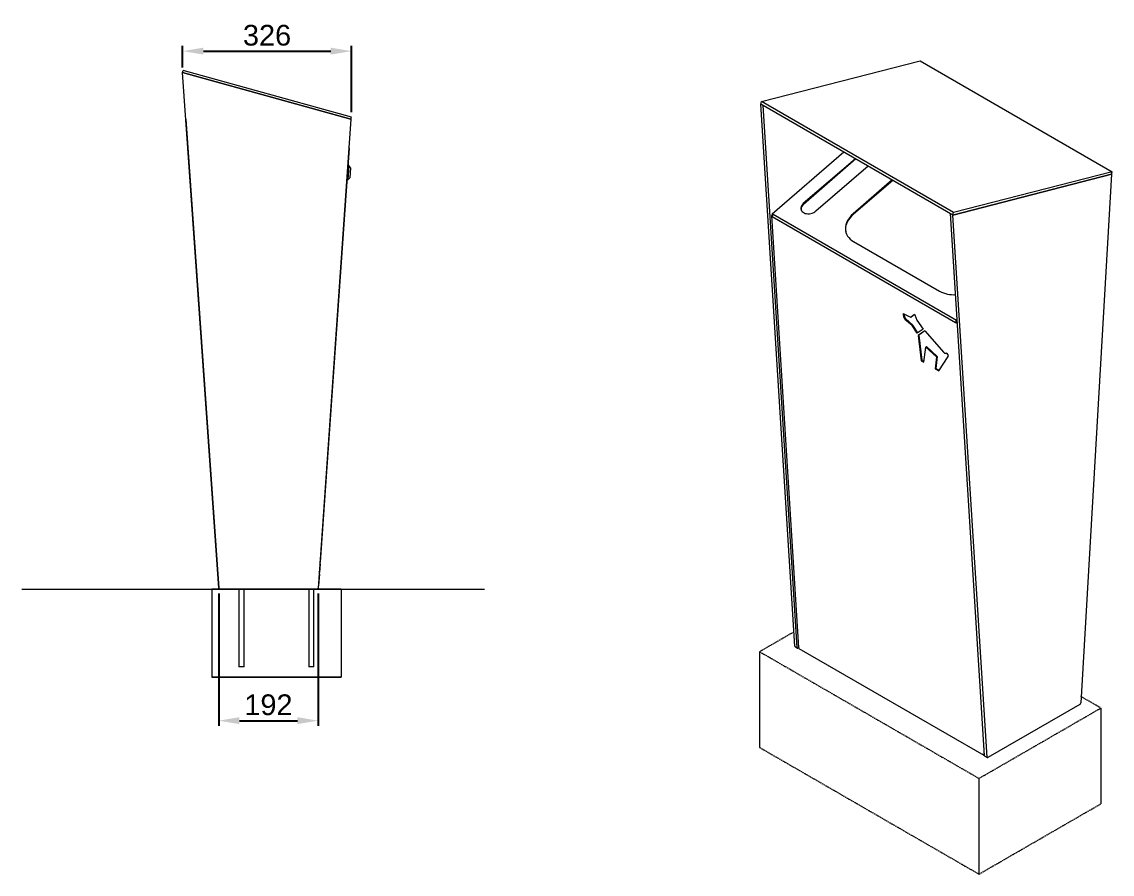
# Model space of a CAD drawing. Header units: millimetres. Extents: x 7244 to 11640, y 379 to 3575.
# Drawn here: x 9532 to 11640, y 1927 to 3575 of the extents above; entities that cross this region are included whole.
import ezdxf

# ---------------------------------------------------------------- set-up
doc = ezdxf.new("R2010")
doc.units = ezdxf.units.MM
doc.linetypes.add('HIDDEN', pattern=[1.905, 1.27, -0.635])
for name, color, linetype, lineweight in [('ZANO_R', 7, 'Continuous', 0), ('ZANO_R_przerywana', 7, 'HIDDEN', 0), ('ZANO_W', 1, 'Continuous', 0)]:
    doc.layers.add(name, color=color, linetype=linetype, lineweight=lineweight)
doc.styles.get("Standard").update_dxf_attribs({"font": 'ARIALUNI.TTF'})
doc.dimstyles.new('pl i ang', dxfattribs={"dimtxt": 50, "dimasz": 50, "dimexe": 1.25, "dimexo": 0.625, "dimgap": 10, "dimtad": 1, "dimtoh": 1, "dimtxsty": 'Standard', "dimcen": 2.5, "dimclrd": 1, "dimclre": 1, "dimclrt": 1, "dimadec": 0, "dimazin": 0, "dimtfac": 1, "dimtmove": 0, "dimatfit": 3, "dimfxl": 1, "dimarcsym": 1})

# ---------------------------------------------------------------- blocks, each defined once
blk = doc.blocks.new('*D463')
at = {"layer": 'ZANO_W', "color": 1, "lineweight": -2}
for p, q in [((9842.6, 3487.2), (9842.6, 3528.5)), ((10169.1, 3400.8), (10169.1, 3528.5)), ((9882.6, 3518.5), (10129.1, 3518.5))]:
    blk.add_line(p, q, dxfattribs=at)
at = {"layer": 'ZANO_W', "color": 1}
for points in [[(9882.6, 3525.2), (9882.6, 3511.9), (9842.6, 3518.5)], [(10129.1, 3511.9), (10129.1, 3525.2), (10169.1, 3518.5)]]:
    blk.add_solid(points, dxfattribs=at)
at = {"layer": 'ZANO_W', "color": 1, "insert": (10005.8, 3549), "char_height": 40, "attachment_point": 5}
blk.add_mtext('326', dxfattribs=at)
blk = doc.blocks.new('*D464')
at = {"layer": 'ZANO_W', "color": 1, "lineweight": -2}
for p, q in [((9912.3, 2470.1), (9912.3, 2214.1)), ((10104.6, 2470.1), (10104.6, 2214.1)), ((9952.3, 2224.1), (10064.6, 2224.1))]:
    blk.add_line(p, q, dxfattribs=at)
at = {"layer": 'ZANO_W', "color": 1}
for points in [[(9952.3, 2230.8), (9952.3, 2217.5), (9912.3, 2224.1)], [(10064.6, 2217.5), (10064.6, 2230.8), (10104.6, 2224.1)]]:
    blk.add_solid(points, dxfattribs=at)
at = {"layer": 'ZANO_W', "color": 1, "insert": (10008.5, 2254.6), "char_height": 40, "attachment_point": 5}
blk.add_mtext('192', dxfattribs=at)

msp = doc.modelspace()

# ---------------------------------------------------------------- linework, layer by layer
at = {"layer": 'ZANO_R'}
for p, q in [((9842.6, 3477.2), (9843.7, 3481.1)), ((10169.1, 3390.8), (9843.7, 3481.1)), ((10961.7, 3420.9), (11268.5, 3499.8)), ((11268.5, 3499.8), (11640.1, 3285.3)), ((10168, 3387), (9842.6, 3477.2)), ((9912.3, 2480.1), (9842.6, 3477.2)), ((9842.6, 3477.2), (10168, 3387)), ((10960.7, 3416.1), (10961.7, 3420.9)), ((11332.2, 3201.6), (10960.7, 3416.1)), ((11026.4, 2368.3), (10960.7, 3416.1)), ((11333.2, 3206.4), (10961.7, 3420.9)), ((11031.2, 2365.6), (10965.4, 3413.4)), ((9848.9, 3387.1), (9912.3, 2480.1)), ((10168, 3387), (10104.6, 2480.1)), ((10168, 3387), (10169.1, 3390.8)), ((10164.7, 3330.9), (10108.7, 2530.3)), ((11121.3, 3323.4), (10982.8, 3203.5)), ((11143.4, 3310.6), (11042.8, 3223.7)), ((10163.9, 3297.4), (10161.9, 3269.9)), ((10163.9, 3297.4), (10162.4, 3297.5)), ((10167.1, 3293.2), (10163.9, 3297.4)), ((10167.1, 3293.2), (10165.7, 3273.5)), ((11144.5, 3310), (11043.2, 3222.3)), ((11067.3, 3209.5), (11167.9, 3296.5)), ((10160.4, 3269.6), (10161.9, 3269.5)), ((10161.9, 3269.5), (10165.7, 3273.3)), ((10161.9, 3269.9), (10161.9, 3269.5)), ((10165.7, 3273.5), (10165.7, 3273.3)), ((11214.8, 3269.4), (11138.9, 3203.8)), ((11216, 3268.7), (11139.3, 3202.4)), ((11639, 3280.5), (11332.2, 3201.6)), ((11332.2, 3201.6), (11639, 3280.5)), ((11640.1, 3285.3), (11333.2, 3206.4)), ((11639, 3280.5), (11579.2, 2258.5)), ((11639, 3280.5), (11640.1, 3285.3)), ((11332.2, 3201.6), (11333.2, 3206.4)), ((10981.3, 3200.2), (11033.7, 2365.3)), ((10983.3, 3201.6), (10982.5, 3202.1)), ((10982.8, 3202), (10982.5, 3202.1)), ((10982.6, 3202.2), (10983.4, 3201.7)), ((11393.2, 2156.6), (11327.5, 3204.3)), ((11398, 2153.8), (11332.2, 3201.6)), ((11140.1, 3150.4), (11306.3, 3054.4)), ((11235.7, 3011.3), (11245.9, 3006.3)), ((11240.8, 3000.7), (11239.4, 2999.7)), ((11253.1, 2987.9), (11239.4, 2999.7)), ((11254.5, 2988.8), (11240.8, 3000.7)), ((11245.9, 3006.3), (11250.4, 3004.4)), ((11250.4, 3004.4), (11257.7, 3010.1)), ((11251.8, 3005.3), (11250.4, 3004.4)), ((11251.8, 3005.3), (11257.8, 3009.9)), ((11257.7, 3010.1), (11258.7, 3008.5)), ((11258.7, 3008.5), (11262.4, 2998.4)), ((11262.4, 2998.4), (11274.8, 2981.1)), ((11338.5, 2994.9), (11337.1, 2993.9)), ((11339.5, 2997.2), (11339.2, 2998.6)), ((11254.5, 2988.8), (11253.1, 2987.9)), ((11263, 2973), (11253.1, 2987.9)), ((11264.4, 2973.9), (11254.5, 2988.8)), ((11274.8, 2981.1), (11263, 2973)), ((11277.6, 2978.1), (11264.9, 2968.6)), ((11277.7, 2978), (11266.3, 2969.5)), ((11277.6, 2978.1), (11314.7, 2935.8)), ((11266.3, 2969.5), (11264.9, 2968.6)), ((11264.9, 2968.6), (11270.6, 2920)), ((11266.3, 2969.5), (11272, 2920.9)), ((11275.9, 2916.9), (11279.4, 2946.3)), ((11280.8, 2947.3), (11279.4, 2946.3)), ((11279.4, 2946.3), (11300.1, 2927.2)), ((11280.8, 2947.3), (11301.5, 2928.1)), ((11317.1, 2934.5), (11319.3, 2934.8)), ((11272, 2920.9), (11270.6, 2920)), ((11270.6, 2920), (11275.9, 2916.9)), ((11272, 2920.9), (11276.1, 2918.6)), ((11300.1, 2927.2), (11297.9, 2904.3)), ((11301.5, 2928.1), (11299.3, 2905.2)), ((11301.5, 2928.1), (11300.1, 2927.2)), ((11304.9, 2900.2), (11323.2, 2928)), ((11299.3, 2905.2), (11297.9, 2904.3)), ((11297.9, 2904.3), (11304.9, 2900.2)), ((11299.3, 2905.2), (11305.7, 2901.5)), ((10108.5, 2527), (10107.3, 2510.4)), ((10107.1, 2507.1), (10105.6, 2485.3)), ((9531.6, 2478.2), (10426.4, 2478.2)), ((9899, 2478.2), (10149, 2478.2)), ((10149, 2478.2), (9899, 2478.2)), ((10076.9, 2478.2), (9914.3, 2478.2)), ((9963, 2478.2), (9950, 2478.2)), ((9963, 2478.2), (9950, 2478.2)), ((10082, 2478.2), (10077, 2478.2)), ((10102.6, 2478.2), (10082, 2478.2)), ((10098, 2478.2), (10085, 2478.2)), ((10098, 2478.2), (10085, 2478.2)), ((11027, 2367.2), (11031.7, 2364.5)), ((11033.8, 2365.1), (11033, 2364.6)), ((11034.3, 2363.6), (11391.6, 2157.3)), ((11577.4, 2255.4), (11399.8, 2152.9)), ((11393.8, 2155.5), (11398.5, 2152.8))]:
    msp.add_line(p, q, dxfattribs=at)
at = {"layer": 'ZANO_R', "flags": 128}
for points in [[(10164.1, 3331.3), (10164.5, 3331.2), (10164.7, 3330.9)], [(11042.8, 3223.7), (11041, 3221.9), (11039.6, 3219.9), (11038.6, 3217.9), (11038.1, 3215.8), (11038, 3213.8), (11038.4, 3211.8), (11039.3, 3210), (11040.5, 3208.3), (11042.2, 3206.9), (11044.2, 3205.7), (11046.6, 3204.9), (11049.1, 3204.3), (11051.8, 3204.1), (11054.6, 3204.2), (11057.4, 3204.7), (11060.2, 3205.5), (11062.8, 3206.5), (11065.2, 3207.9), (11067.3, 3209.5)], [(11138.9, 3203.8), (11135.5, 3200.6), (11132.5, 3197.2), (11129.9, 3193.7), (11127.8, 3190), (11126.1, 3186.3), (11125, 3182.5), (11124.3, 3178.8), (11124.1, 3175), (11124.4, 3171.4), (11125.3, 3167.8), (11126.6, 3164.4), (11128.4, 3161.1), (11130.7, 3158), (11133.4, 3155.2), (11136.5, 3152.6), (11140.1, 3150.4)], [(11139.3, 3202.4), (11135.9, 3199.2), (11132.9, 3195.8), (11130.3, 3192.3), (11128.2, 3188.6), (11126.5, 3184.9), (11125.3, 3181.1), (11124.6, 3177.4), (11124.5, 3173.6), (11124.8, 3170), (11125.1, 3168.6)], [(10105.6, 2485.3), (10105.3, 2484.6), (10104.9, 2484.1)], [(11031.2, 2365.6), (11031.2, 2365.2), (11031.3, 2364.9), (11031.5, 2364.7), (11031.7, 2364.5), (11032, 2364.4), (11032.3, 2364.4), (11032.7, 2364.5), (11033, 2364.6)], [(11398, 2153.8), (11398, 2153.5), (11398.1, 2153.2), (11398.3, 2152.9), (11398.6, 2152.7), (11398.8, 2152.6), (11399.1, 2152.6), (11399.5, 2152.7), (11399.8, 2152.9)]]:
    msp.add_lwpolyline(points, dxfattribs=at)
at = {"layer": 'ZANO_R'}
for points in [[(10982.5, 3198.6), (11337.1, 2993.9)], [(10984.7, 3203.3), (11339.2, 2998.6)]]:
    msp.add_lwpolyline(points, dxfattribs=at)
for centre, radius, start, end in [((10161.9, 3331.1), 2.77, 354.8821, 34.3544), ((11050.1, 3212.8), 11.7, 126.4389, 185.3077), ((10983.3, 3200.4), 1.91, 114.1338, 246.0924), ((10988.7, 3198.6), 6.15, 130.7411, 179.709), ((11333.6, 3105.8), 58.2, 242.0148, 273.6827), ((11254.3, 3010.8), 18.5, 178.4097, 216.6438), ((11257.5, 3012.5), 20.5, 185.3234, 215.3818), ((11343.2, 2993.9), 6.15, 130.7411, 179.709), ((11341.6, 2994.9), 3.08, 130.7411, 179.709), ((11339.8, 2997.4), 2.88, 242.9853, 287.4922), ((11339.7, 2999), 5.69, 242.8894, 280.9046), ((11317.2, 2937.6), 3.07, 215.3879, 267.9983), ((11317.2, 2929.1), 6.08, 348.7205, 69.4318), ((10099.6, 2529.3), 9.15, 332.6683, 19.3317), ((10098.2, 2509.3), 9.15, 332.6683, 19.3317), ((9914.3, 2480.2), 2, 184, 270), ((9914.3, 2480.2), 2, 184, 270), ((10102.6, 2480.2), 2, 270, 356), ((10102.6, 2480.2), 2, 270, 356), ((11027.7, 2368.3), 1.26, 178.5537, 235.5948), ((11575.1, 2258.9), 4.14, 302.7693, 354.9205), ((11394.5, 2156.5), 1.26, 178.5537, 235.5948)]:
    msp.add_arc(centre, radius, start, end, dxfattribs=at)
msp.add_open_spline([(10984.7, 3203.3), (10984.3, 3203.4), (10983.6, 3203.8), (10982.8, 3203.7), (10982.4, 3203.2), (10982.5, 3202.5), (10982.6, 3202.2)], degree=3, dxfattribs=at)
for points, knots in [([(11340.5, 2997.6), (11340.4, 2997.7), (11340, 2998.1), (11339.6, 2998.4), (11339.2, 2998.6)], [0, 0, 0, 0, 0.097359, 1, 1, 1, 1]), ([(11340.5, 2996.4), (11340.4, 2996.5), (11340.1, 2996.9), (11339.7, 2997.1), (11339.5, 2997.2)], [0, 0, 0, 0, 0.434874, 1, 1, 1, 1]), ([(11034.9, 2364.4), (11034.6, 2364.5), (11034, 2364.7), (11033.7, 2365.1), (11033.8, 2365.3), (11033.8, 2365.3)], [0, 0, 0, 0, 0.47087, 0.941812, 1, 1, 1, 1]), ([(11034.3, 2363.6), (11034.3, 2363.6), (11034.3, 2363.7), (11034.7, 2364.1), (11034.9, 2364.4)], [0, 0, 0, 0, 0.4758911, 1, 1, 1, 1]), ([(11034.7, 2364.5), (11034.7, 2364.4), (11034.7, 2364.2), (11034.6, 2364.1), (11034.6, 2364.1), (11034.6, 2364.1)], [0, 0, 0, 0, 0.204494, 0.661926, 1, 1, 1, 1]), ([(11393.1, 2158.3), (11393, 2158.3), (11392.3, 2158.3), (11391.2, 2158.6), (11390.1, 2159.2), (11389.6, 2159.6), (11389.4, 2159.7)], [0, 0, 0, 0, 0.1337598, 0.4854685, 0.837177, 1, 1, 1, 1]), ([(11389.4, 2159.7), (11389.7, 2159.2), (11390.3, 2158.2), (11391.7, 2157.1), (11392.8, 2156.9), (11393.3, 2156.7)], [0, 0, 0, 0, 0.334419, 0.668837, 1, 1, 1, 1])]:
    msp.add_open_spline(points, degree=3, knots=knots, dxfattribs=at)
at = {"layer": 'ZANO_R_przerywana'}
for p, q in [((9899, 2478.2), (9899, 2308.2)), ((9899, 2478.2), (9899, 2308.2)), ((9951.5, 2478.2), (9951.5, 2328.2)), ((9961.5, 2328.2), (9961.5, 2478.2)), ((10086.5, 2478.2), (10086.5, 2328.2)), ((10096.5, 2328.2), (10096.5, 2478.2)), ((10149, 2478.2), (10149, 2308.2)), ((10149, 2478.2), (10149, 2308.2)), ((11024.7, 2395.8), (10958.2, 2357.4)), ((10958.2, 2357.4), (11382.5, 2112.4)), ((10958.2, 2357.4), (10958.2, 2172.3)), ((9961.5, 2328.2), (9951.5, 2328.2)), ((10096.5, 2328.2), (10086.5, 2328.2)), ((9899, 2308.2), (10149, 2308.2)), ((10149, 2308.2), (9899, 2308.2)), ((11618.3, 2248.5), (11580, 2270.6)), ((11382.5, 2112.4), (11618.3, 2248.5)), ((11618.3, 2248.5), (11618.3, 2063.4)), ((10958.2, 2172.3), (11382.5, 1927.3)), ((11382.5, 2112.4), (11382.5, 1927.3)), ((11382.5, 1927.3), (11618.3, 2063.4))]:
    msp.add_line(p, q, dxfattribs=at)
for points in [[(9951.5, 2478.2), (9961.5, 2478.2)], [(10086.5, 2478.2), (10096.5, 2478.2)]]:
    msp.add_lwpolyline(points, dxfattribs=at)

# ---------------------------------------------------------------- dimensions: what is measured, and where the dimension line sits
at = {"layer": 'ZANO_W'}
for base, p1, p2, picture, middle in [((10169.0837, 3518.5277), (9842.5968, 3477.2307), (10169.0837, 3390.8388), '*D463', (10005.8403, 3548.9643)), ((10104.6, 2224.1), (9912.3, 2480.1), (10104.6, 2480.1), '*D464', (10008.5, 2254.6))]:
    dim = msp.add_linear_dim(base=base, p1=p1, p2=p2, dimstyle='pl i ang', override={"dimtxt": 40, "dimasz": 40, "dimexe": 10, "dimexo": 10, "dimtoh": 0, "dimdec": 0, "dimtdec": 0, "dimtmove": 1}, dxfattribs=at)
    dim.commit()
    dim.dimension.update_dxf_attribs({"geometry": picture, "text_midpoint": middle})

doc.saveas('drawing.dxf')
